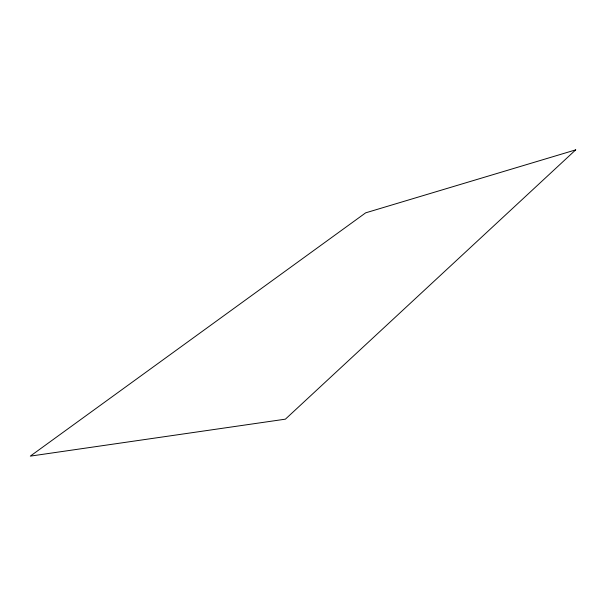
<?xml version="1.0" encoding="UTF-8"?>
<svg xmlns="http://www.w3.org/2000/svg" width="606" height="606" viewBox="0 0 606 606"><rect width="100%" height="100%" fill="white"/><g stroke="black" fill="none" stroke-linecap="round" stroke-linejoin="round"><path stroke-width="0.91" d="M575.7 149.871L285.396 419.163L30.3 456.129L365.66 212.842L575.7 149.871"/></g></svg>
